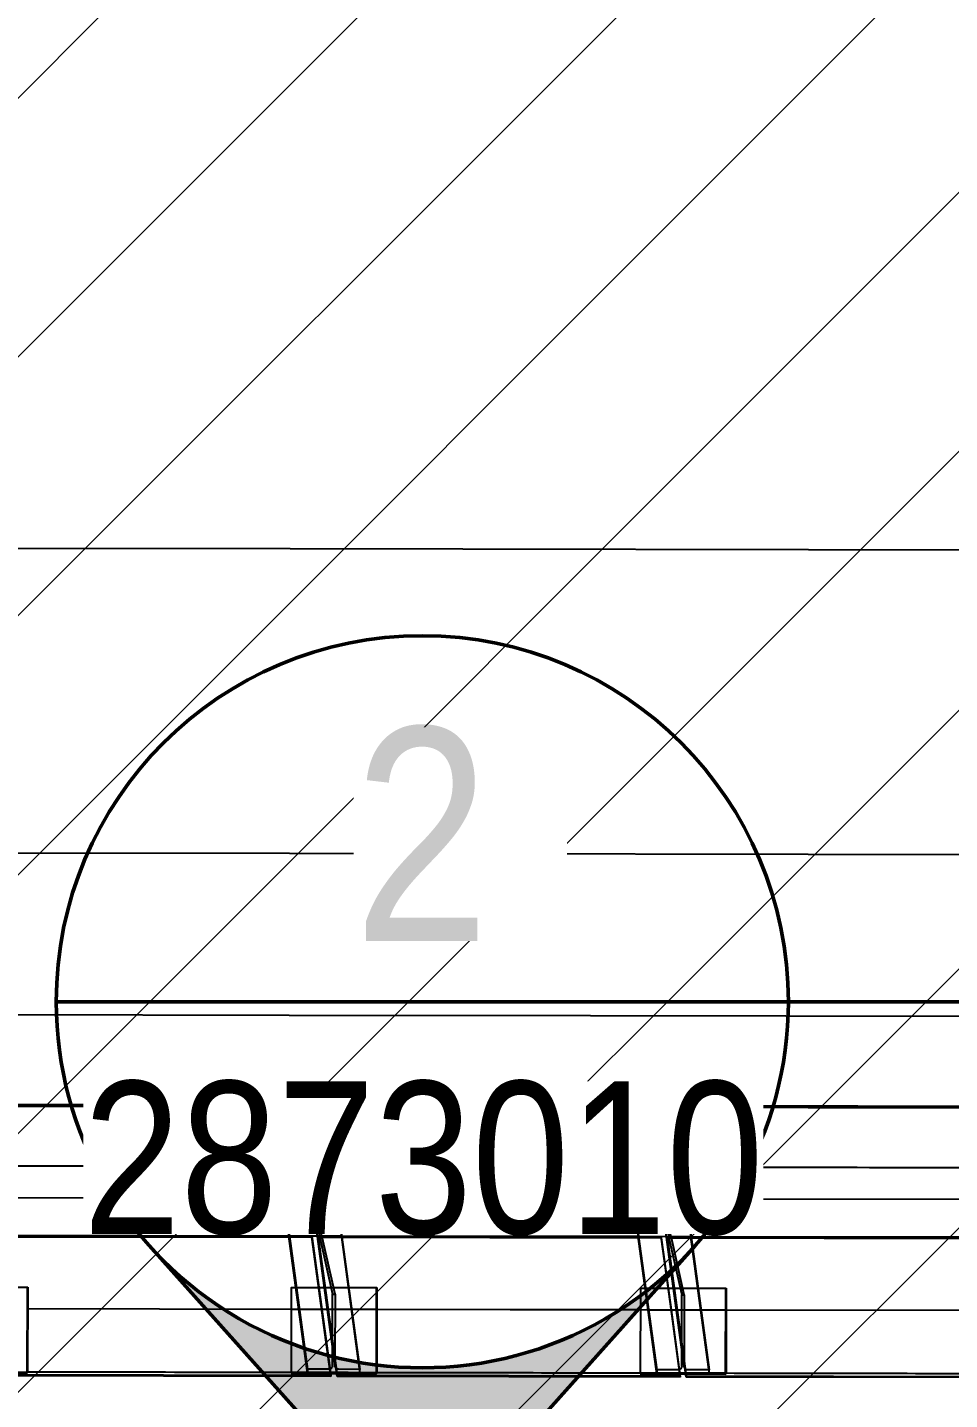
# Model space of a CAD drawing. Header units: metres. Extents: x -1147 to -802, y 5 to 567.
# Drawn here: x -1045.445 to -1042.422, y 509.454 to 513.952 of the extents above; entities that cross this region are included whole.
import ezdxf

# ---------------------------------------------------------------- set-up
doc = ezdxf.new("R2010")
doc.units = ezdxf.units.M
doc.linetypes.add('Dot_Section Line', pattern=[0.02, 0, -0.02])
doc.layers.add('A-DETL-GENF', color=7, linetype='Continuous', lineweight=9)
doc.layers.add('A-GENM', color=7, linetype='Continuous', lineweight=35)
doc.layers.add('G-ANNO-SYMB', color=7, linetype='Continuous', lineweight=35, true_color=0x0080ff)
doc.styles.add('Arial Narrow', font='ARIALN.TTF', dxfattribs={"height": 0.7})
doc.styles.add('Arial Narrow_3', font='ARIALN.TTF', dxfattribs={"height": 0.5})

# ---------------------------------------------------------------- blocks, each defined once
blk = doc.blocks.new('T2DPAA-T2D-C3S-RW-M2D-100010_dwg-40802999-DRG-2873010 - GENERAL ARRANGEMENT PLAN')
at = {"color": 9, "lineweight": 25, "true_color": 0xc3c3c3}
for p, q in [((15.7954, -587.9912), (17.071, -592.8257)), ((16.1041, -593.0809), (14.8285, -588.2463)), ((15.2068, -591.7538), (15.5926, -593.2158)), ((15.0252, -592.2413), (15.3025, -593.2924)), ((14.7351, -592.3179), (15.0125, -593.3689)), ((14.6616, -593.4698), (14.4413, -592.6348)), ((17.071, -592.8257), (18.3467, -597.6603)), ((17.3798, -597.9154), (16.1041, -593.0809)), ((15.5926, -593.2158), (15.8447, -594.1711)), ((15.3025, -593.2924), (16.3008, -597.0759)), ((15.0125, -593.3689), (16.0108, -597.1524)), ((14.668, -593.4941), (14.6616, -593.4698)), ((14.6873, -593.567), (14.668, -593.4941)), ((14.6919, -593.5844), (14.6874, -593.5676)), ((14.6984, -593.609), (14.6927, -593.5874)), ((14.7119, -593.6604), (14.6984, -593.609)), ((14.7331, -593.7405), (14.7124, -593.6621)), ((14.8449, -594.1642), (14.7334, -593.7416)), ((14.9537, -594.5767), (14.8449, -594.1642)), ((15.8447, -594.1711), (16.4825, -596.5884)), ((14.9601, -594.601), (14.9537, -594.5767)), ((14.9794, -594.674), (14.9601, -594.601)), ((14.9839, -594.6913), (14.9795, -594.6745)), ((14.9904, -594.7159), (14.9847, -594.6943)), ((15.004, -594.7672), (14.9904, -594.7159)), ((15.0251, -594.8474), (15.0044, -594.769)), ((15.2458, -595.6836), (15.0254, -594.8485))]:
    blk.add_line(p, q, dxfattribs=at)
blk = doc.blocks.new('T2DPAA-T2D-PWC-RW-M2D-100010_RoadDesign_rvt-1-DRG-2873010 - GENERAL ARRANGEMENT PLAN')
at = {"color": 254, "lineweight": 18, "true_color": 0xe3e3e3, "rotation": 75.11694444444437}
blk.add_blockref('T2DPAA-T2D-C3S-RW-M2D-100010_dwg-40802999-DRG-2873010 - GENERAL ARRANGEMENT PLAN', (-1722.337, 648.0105), dxfattribs=at)
blk = doc.blocks.new('CappingBeam_RS39B_CB01A - CappingBeam_RS39B_CB01A-57939457-DRG-2873010 - GENERAL ARRANGEMENT PLAN')
at = {"layer": 'A-GENM', "color": 9, "lineweight": 25, "true_color": 0xbebebe}
blk.add_open_spline([(98.1361, 38.3084), (98.1695, 38.1817), (98.243, 37.9034), (98.3164, 37.625), (98.3564, 37.4734)], degree=3, knots=[0.81344337, 0.81344337, 0.81344337, 0.81344337, 0.83333333, 0.85713143, 0.85713143, 0.85713143, 0.85713143], dxfattribs=at)
at = {"layer": 'A-GENM', "color": 253, "lineweight": 25, "true_color": 0xa3a3a3}
for points in [[(98.1361, 38.3084), (98.1695, 38.1817), (98.203, 38.055), (98.2364, 37.9283)], [(98.2364, 37.9283), (98.2764, 37.7766), (98.3164, 37.625), (98.3564, 37.4734)], [(98.3564, 37.4734), (98.361, 37.4561), (98.3655, 37.4389), (98.3701, 37.4216)], [(98.3701, 37.4216), (98.3765, 37.3973), (98.3829, 37.373), (98.3893, 37.3487)], [(98.3895, 37.3482), (98.3911, 37.3419), (98.3928, 37.3356), (98.3944, 37.3293)], [(98.3944, 37.3293), (98.4009, 37.3047), (98.4074, 37.28), (98.4139, 37.2554)], [(98.4141, 37.2549), (98.4187, 37.2375), (98.4233, 37.2201), (98.4278, 37.2027)], [(98.4281, 37.2016), (98.5016, 36.9232), (98.575, 36.6449), (98.6485, 36.3665)], [(98.6621, 36.3148), (98.6686, 36.2904), (98.675, 36.2661), (98.6814, 36.2418)], [(98.6815, 36.2413), (98.6832, 36.235), (98.6848, 36.2287), (98.6865, 36.2225)], [(98.6865, 36.2225), (98.693, 36.1978), (98.6995, 36.1731), (98.706, 36.1485)], [(98.7061, 36.148), (98.7107, 36.1306), (98.7153, 36.1132), (98.7199, 36.0958)], [(98.7202, 36.0947), (98.7936, 35.8164), (98.8671, 35.538), (98.9405, 35.2596)]]:
    blk.add_open_spline(points, degree=3, dxfattribs=at)
at = {"layer": 'A-GENM', "color": 9, "lineweight": 25, "true_color": 0xbebebe}
for points in [[(98.3564, 37.4734), (98.361, 37.4561), (98.3655, 37.4389), (98.3701, 37.4216)], [(98.3701, 37.4216), (98.3765, 37.3973), (98.3829, 37.373), (98.3893, 37.3487)], [(98.3895, 37.3482), (98.3911, 37.3419), (98.3928, 37.3356), (98.3944, 37.3293)], [(98.3944, 37.3293), (98.4009, 37.3047), (98.4074, 37.28), (98.4139, 37.2554)], [(98.4141, 37.2549), (98.4187, 37.2375), (98.4233, 37.2201), (98.4278, 37.2027)], [(98.4281, 37.2016), (98.5016, 36.9232), (98.575, 36.6449), (98.6485, 36.3665)], [(98.6485, 36.3665), (98.6512, 36.3561), (98.654, 36.3458), (98.6567, 36.3354)], [(98.6567, 36.3354), (98.6585, 36.3285), (98.6603, 36.3216), (98.6621, 36.3148)], [(98.6621, 36.3148), (98.6686, 36.2904), (98.675, 36.2661), (98.6814, 36.2418)], [(98.6815, 36.2413), (98.6832, 36.235), (98.6848, 36.2287), (98.6865, 36.2225)], [(98.6865, 36.2225), (98.693, 36.1978), (98.6995, 36.1731), (98.706, 36.1485)], [(98.7061, 36.148), (98.7107, 36.1306), (98.7153, 36.1132), (98.7199, 36.0958)], [(98.7202, 36.0947), (98.7936, 35.8164), (98.8671, 35.538), (98.9405, 35.2596)]]:
    blk.add_open_spline(points, degree=3, dxfattribs=at)
at = {"layer": 'A-GENM', "color": 253, "lineweight": 25, "true_color": 0xa3a3a3}
blk.add_open_spline([(98.6485, 36.3665), (98.6512, 36.3561), (98.6558, 36.3389), (98.6603, 36.3216), (98.6621, 36.3148)], degree=3, knots=[0.915038455, 0.915038455, 0.915038455, 0.915038455, 0.916666667, 0.917745708, 0.917745708, 0.917745708, 0.917745708], dxfattribs=at)
blk = doc.blocks.new('SCR_NW_1 - SCR_NW_1-66978933-DRG-2873010 - GENERAL ARRANGEMENT PLAN')
at = {"layer": 'A-GENM', "color": 253, "lineweight": 25, "true_color": 0xa3a3a3}
for p, q in [((0, 0), (0.0629, 0.4559)), ((0.0629, 0.452), (0, -0.004)), ((0.0629, 0.4559), (0.0629, 0.452)), ((0.0629, 0.4559), (1.1116, 0.4559)), ((1.1876, 0.452), (0.0629, 0.452)), ((1.1116, 0.4559), (1.1876, 0.4559)), ((1.1876, 0.4559), (1.1248, 0)), ((1.1249, -0.004), (1.1876, 0.452)), ((1.1876, 0.4559), (1.1876, 0.452)), ((0, 0), (0, -0.004)), ((0, -0.004), (1.1247, -0.004)), ((1.1247, 0), (0.0006, 0)), ((1.1247, -0.0039), (1.1247, 0))]:
    blk.add_line(p, q, dxfattribs=at)
blk = doc.blocks.new('SCR_NW_2 - SCR_NW_2-66978934-DRG-2873010 - GENERAL ARRANGEMENT PLAN')
at = {"layer": 'A-GENM', "color": 253, "lineweight": 25, "true_color": 0xa3a3a3}
for p, q in [((0.0325, 0.2361), (0.0629, 0.4559)), ((0.0629, 0.452), (0.0325, 0.2321)), ((0.0629, 0.4559), (0.0629, 0.452)), ((0.0629, 0.4559), (0.1388, 0.4559)), ((1.1876, 0.452), (0.0629, 0.452)), ((0.1388, 0.4559), (1.1116, 0.4559)), ((1.1116, 0.4559), (1.1876, 0.4559)), ((1.1247, -0.004), (1.1876, 0.452)), ((1.1871, 0.4519), (1.1247, 0)), ((1.1876, 0.4559), (1.1871, 0.452)), ((1.1876, 0.452), (1.1876, 0.4559)), ((0, 0), (0.0325, 0.2361)), ((0.0325, 0.2321), (0, -0.004)), ((0, 0), (0, -0.004)), ((0, -0.004), (1.1247, -0.004)), ((1.1247, 0), (0.0006, 0)), ((1.1247, 0), (1.1247, -0.004))]:
    blk.add_line(p, q, dxfattribs=at)
blk = doc.blocks.new('SCR_NW_3 - SCR_NW_3-66978935-DRG-2873010 - GENERAL ARRANGEMENT PLAN')
at = {"layer": 'A-GENM', "color": 253, "lineweight": 25, "true_color": 0xa3a3a3}
for p, q in [((0.0629, 0.4559), (0, 0)), ((0, -0.004), (0.0629, 0.452)), ((0.0629, 0.452), (0.0629, 0.4559)), ((0.0629, 0.4559), (0.1388, 0.4559)), ((1.1876, 0.452), (0.0629, 0.452)), ((0.1388, 0.4559), (1.1116, 0.4559)), ((1.1116, 0.4559), (1.1876, 0.4559)), ((1.1247, -0.004), (1.1876, 0.452)), ((1.1876, 0.4559), (1.1256, 0.006)), ((1.1876, 0.452), (1.1876, 0.4559)), ((0, 0), (0, -0.0039)), ((1.1247, 0), (0.0006, 0)), ((1.1256, 0.006), (1.1247, 0)), ((0, -0.0039), (1.1247, -0.004)), ((1.1247, 0), (1.1247, -0.004))]:
    blk.add_line(p, q, dxfattribs=at)
blk = doc.blocks.new('PLATE ph - PLATE ph-V3-DRG-2873010 - GENERAL ARRANGEMENT PLAN')
at = {"layer": 'A-GENM', "color": 253, "lineweight": 25, "true_color": 0xa3a3a3}
for p, q in [((-1143.8662, 509.8178), (-1143.8667, 509.5379)), ((-1143.8662, 509.8178), (-1143.8651, 509.8191)), ((-1143.8508, 509.8178), (-1143.8662, 509.8178)), ((-1143.8656, 509.5392), (-1143.8651, 509.8178)), ((-1143.8651, 509.8191), (-1143.851, 509.8191)), ((-1143.851, 509.8191), (-1143.7755, 509.8189)), ((-1143.7754, 509.8176), (-1143.8508, 509.8178)), ((-1143.775, 509.8189), (-1143.7576, 509.8189)), ((-1143.7574, 509.8176), (-1143.7748, 509.8176)), ((-1143.7533, 509.8189), (-1143.7271, 509.8188)), ((-1143.7268, 509.8175), (-1143.7531, 509.8175)), ((-1143.7271, 509.8188), (-1143.6791, 509.8187)), ((-1143.6789, 509.8174), (-1143.7268, 509.8175)), ((-1143.6772, 509.8187), (-1143.5851, 509.8185)), ((-1143.5863, 509.8172), (-1143.6771, 509.8174)), ((-1143.5868, 509.5372), (-1143.5863, 509.8172)), ((-1143.5851, 509.8185), (-1143.5863, 509.8172)), ((-1143.5851, 509.8185), (-1143.5856, 509.5386)), ((-1143.8656, 509.5392), (-1143.8667, 509.5379)), ((-1143.8667, 509.5379), (-1143.7373, 509.5376)), ((-1143.8129, 509.5391), (-1143.8656, 509.5392)), ((-1143.7375, 509.5389), (-1143.8129, 509.5391)), ((-1143.7373, 509.5376), (-1143.7173, 509.5375)), ((-1143.7174, 509.5389), (-1143.7369, 509.5389)), ((-1143.6409, 509.5387), (-1143.7174, 509.5389)), ((-1143.7151, 509.5375), (-1143.5868, 509.5372)), ((-1143.5868, 509.5386), (-1143.6409, 509.5387)), ((-1143.5868, 509.5372), (-1143.5856, 509.5386))]:
    blk.add_line(p, q, dxfattribs=at)
blk = doc.blocks.new('PLATE ph - PLATE ph-V4-DRG-2873010 - GENERAL ARRANGEMENT PLAN')
at = {"layer": 'A-GENM', "color": 253, "lineweight": 25, "true_color": 0xa3a3a3}
for p, q in [((-1145.011, 509.8198), (-1145.0115, 509.5399)), ((-1145.011, 509.8198), (-1145.0098, 509.8212)), ((-1144.9956, 509.8198), (-1145.011, 509.8198)), ((-1145.0103, 509.5412), (-1145.0098, 509.8198)), ((-1145.0098, 509.8212), (-1144.9958, 509.8211)), ((-1144.9958, 509.8211), (-1144.9204, 509.8209)), ((-1144.9202, 509.8196), (-1144.9956, 509.8198)), ((-1144.9198, 509.8209), (-1144.9024, 509.8209)), ((-1144.9022, 509.8196), (-1144.9196, 509.8196)), ((-1144.898, 509.8209), (-1144.8719, 509.8208)), ((-1144.8716, 509.8195), (-1144.8979, 509.8196)), ((-1144.8719, 509.8208), (-1144.8238, 509.8207)), ((-1144.8236, 509.8194), (-1144.8716, 509.8195)), ((-1144.822, 509.8207), (-1144.7299, 509.8205)), ((-1144.731, 509.8192), (-1144.8218, 509.8194)), ((-1144.7315, 509.5393), (-1144.731, 509.8192)), ((-1144.7299, 509.8205), (-1144.731, 509.8192)), ((-1144.7299, 509.8205), (-1144.7304, 509.5406)), ((-1145.0103, 509.5412), (-1145.0115, 509.5399)), ((-1145.0115, 509.5399), (-1144.8821, 509.5396)), ((-1144.9577, 509.5411), (-1145.0103, 509.5412)), ((-1144.8822, 509.5409), (-1144.9577, 509.5411)), ((-1144.8821, 509.5396), (-1144.862, 509.5396)), ((-1144.8622, 509.5409), (-1144.8817, 509.5409)), ((-1144.7857, 509.5407), (-1144.8622, 509.5409)), ((-1144.7315, 509.5406), (-1144.7857, 509.5407)), ((-1144.7315, 509.5393), (-1144.7304, 509.5406)), ((-1144.862, 509.5396), (-1144.7315, 509.5393))]:
    blk.add_line(p, q, dxfattribs=at)
blk = doc.blocks.new('PLATE ph - PLATE ph-V5-DRG-2873010 - GENERAL ARRANGEMENT PLAN')
at = {"layer": 'A-GENM', "color": 253, "lineweight": 25, "true_color": 0xa3a3a3}
for p, q in [((-1146.1557, 509.8219), (-1146.1562, 509.5419)), ((-1146.1557, 509.8219), (-1146.1546, 509.8232)), ((-1146.1403, 509.8218), (-1146.1557, 509.8219)), ((-1146.1551, 509.5433), (-1146.1546, 509.8219)), ((-1146.1546, 509.8232), (-1146.1405, 509.8232)), ((-1146.1405, 509.8232), (-1146.0651, 509.823)), ((-1146.0649, 509.8217), (-1146.1403, 509.8218)), ((-1146.0645, 509.823), (-1146.0471, 509.8229)), ((-1146.0469, 509.8216), (-1146.0643, 509.8217)), ((-1146.0428, 509.8229), (-1146.0166, 509.8229)), ((-1146.0163, 509.8216), (-1146.0426, 509.8216)), ((-1146.0166, 509.8229), (-1145.9685, 509.8228)), ((-1145.9684, 509.8214), (-1146.0163, 509.8216)), ((-1145.9667, 509.8228), (-1145.8746, 509.8225)), ((-1145.8758, 509.8212), (-1145.9665, 509.8214)), ((-1145.8763, 509.5413), (-1145.8758, 509.8212)), ((-1145.8746, 509.8225), (-1145.8758, 509.8212)), ((-1145.8746, 509.8225), (-1145.8751, 509.5426)), ((-1146.1551, 509.5433), (-1146.1562, 509.5419)), ((-1146.1562, 509.5419), (-1146.0268, 509.5417)), ((-1146.1024, 509.5431), (-1146.1551, 509.5433)), ((-1146.027, 509.543), (-1146.1024, 509.5431)), ((-1146.0268, 509.5417), (-1146.0068, 509.5416)), ((-1146.007, 509.5429), (-1146.0264, 509.543)), ((-1145.9304, 509.5428), (-1146.007, 509.5429)), ((-1146.0068, 509.5416), (-1145.8763, 509.5413)), ((-1145.8763, 509.5426), (-1145.9304, 509.5428)), ((-1145.8763, 509.5413), (-1145.8751, 509.5426))]:
    blk.add_line(p, q, dxfattribs=at)
blk = doc.blocks.new('POST_3000_1C_360UB2 - 1C-68650418-DRG-2873010 - GENERAL ARRANGEMENT PLAN')
at = {"layer": 'A-GENM', "color": 253, "lineweight": 25, "true_color": 0xa3a3a3}
for p, q in [((-1143.7919, 510.0123), (-1143.7901, 510.0603)), ((-1143.7901, 510.0603), (-1143.7832, 510.03)), ((-1143.7901, 510.0603), (-1143.7821, 510.0603)), ((-1143.7821, 510.0603), (-1143.7839, 510.0123)), ((-1143.7685, 510.0004), (-1143.7821, 510.0603)), ((-1143.874, 509.9878), (-1143.8739, 510.0006)), ((-1143.8739, 510.0006), (-1143.8722, 509.9881)), ((-1143.8739, 510.0006), (-1143.8033, 510.0005)), ((-1143.7919, 510.0117), (-1143.7919, 510.0123)), ((-1143.7919, 510.0123), (-1143.7839, 510.0123)), ((-1143.7839, 510.0123), (-1143.7839, 510.0117)), ((-1143.7815, 509.9935), (-1143.7838, 510.0102)), ((-1143.7832, 510.03), (-1143.7769, 510.0022)), ((-1143.7226, 509.5607), (-1143.7815, 509.9935)), ((-1143.7765, 510.0004), (-1143.7735, 509.9876)), ((-1143.7725, 510.0004), (-1143.7019, 510.0003)), ((-1143.7655, 509.9876), (-1143.7683, 509.9996)), ((-1143.7019, 510.0003), (-1143.702, 509.9874)), ((-1143.7019, 510.0003), (-1143.7002, 509.9874)), ((-1143.8127, 509.5378), (-1143.874, 509.9878)), ((-1143.702, 509.9874), (-1143.874, 509.9878)), ((-1143.8721, 509.9878), (-1143.8127, 509.551)), ((-1143.7733, 509.9865), (-1143.7726, 509.9836)), ((-1143.7726, 509.9836), (-1143.7303, 509.7975)), ((-1143.7646, 509.9836), (-1143.7655, 509.9875)), ((-1143.7223, 509.7975), (-1143.7646, 509.9836)), ((-1143.702, 509.9874), (-1143.6408, 509.5374)), ((-1143.7002, 509.9874), (-1143.6407, 509.5506)), ((-1143.7306, 509.6353), (-1143.7303, 509.7975)), ((-1143.7303, 509.7975), (-1143.7223, 509.7975)), ((-1143.7223, 509.7975), (-1143.7227, 509.5773)), ((-1143.7306, 509.6203), (-1143.7306, 509.6353)), ((-1143.7307, 509.5623), (-1143.7306, 509.6203)), ((-1143.8127, 509.551), (-1143.8127, 509.5378)), ((-1143.7421, 509.5508), (-1143.8127, 509.551)), ((-1143.7406, 509.5509), (-1143.7421, 509.5508)), ((-1143.7391, 509.5512), (-1143.7406, 509.5509)), ((-1143.7377, 509.5517), (-1143.7391, 509.5512)), ((-1143.7227, 509.5773), (-1143.7227, 509.5623)), ((-1143.7183, 509.5532), (-1143.7194, 509.5542)), ((-1143.7171, 509.5523), (-1143.7183, 509.5532)), ((-1143.7157, 509.5516), (-1143.7171, 509.5523)), ((-1143.7143, 509.5511), (-1143.7157, 509.5516)), ((-1143.7128, 509.5508), (-1143.7143, 509.5511)), ((-1143.7113, 509.5507), (-1143.7128, 509.5508)), ((-1143.6426, 509.5506), (-1143.7113, 509.5507)), ((-1143.6408, 509.5374), (-1143.6407, 509.5506)), ((-1143.7373, 509.5376), (-1143.8127, 509.5378)), ((-1143.7173, 509.5375), (-1143.7373, 509.5376)), ((-1143.6408, 509.5374), (-1143.7151, 509.5375))]:
    blk.add_line(p, q, dxfattribs=at)
at = {"layer": 'A-GENM', "color": 253, "lineweight": 25, "true_color": 0xa3a3a3, "flags": 128}
for points in [[(-1143.734, 509.5542), (-1143.7351, 509.5532), (-1143.7364, 509.5524), (-1143.7377, 509.5517)], [(-1143.7307, 509.5623), (-1143.7316, 509.5579), (-1143.734, 509.5542)], [(-1143.7196, 509.5544), (-1143.7219, 509.5579), (-1143.7227, 509.5623)]]:
    blk.add_lwpolyline(points, dxfattribs=at)
at = {"layer": 'A-GENM', "color": 253, "lineweight": 25, "true_color": 0xa3a3a3}
for centre, start_param, end_param in [((-1143.8033, 510.0118), 4.573281, 6.144078), ((-1143.7725, 510.0117), 3.002485, 4.573281)]:
    blk.add_ellipse(centre, major_axis=(0.0113, 0.0015), ratio=0.988473, start_param=start_param, end_param=end_param, dxfattribs=at)
blk = doc.blocks.new('POST_3000_1C_360UB2 - 1C-68650419-DRG-2873010 - GENERAL ARRANGEMENT PLAN')
at = {"layer": 'A-GENM', "color": 253, "lineweight": 25, "true_color": 0xa3a3a3}
for p, q in [((-1144.9366, 510.0144), (-1144.9348, 510.0623)), ((-1144.9348, 510.0623), (-1144.928, 510.032)), ((-1144.9348, 510.0623), (-1144.9268, 510.0623)), ((-1144.9268, 510.0623), (-1144.9286, 510.0143)), ((-1144.9132, 510.0024), (-1144.9268, 510.0623)), ((-1145.0187, 509.9898), (-1145.0186, 510.0027)), ((-1144.9575, 509.5398), (-1145.0187, 509.9898)), ((-1144.8468, 509.9894), (-1145.0187, 509.9898)), ((-1145.0186, 510.0027), (-1145.0169, 509.9901)), ((-1145.0186, 510.0027), (-1144.9481, 510.0025)), ((-1145.0169, 509.9898), (-1144.9575, 509.553)), ((-1144.9366, 510.0138), (-1144.9366, 510.0144)), ((-1144.9366, 510.0144), (-1144.9286, 510.0143)), ((-1144.9286, 510.0143), (-1144.9286, 510.0137)), ((-1144.9262, 509.9955), (-1144.9285, 510.0122)), ((-1144.9279, 510.032), (-1144.9216, 510.0043)), ((-1144.8673, 509.5627), (-1144.9262, 509.9955)), ((-1144.9212, 510.0025), (-1144.9183, 509.9896)), ((-1144.9173, 510.0025), (-1144.8467, 510.0023)), ((-1144.9103, 509.9896), (-1144.913, 510.0017)), ((-1144.9094, 509.9856), (-1144.9103, 509.9896)), ((-1144.8467, 510.0023), (-1144.8468, 509.9894)), ((-1144.8468, 509.9894), (-1144.8462, 509.9855)), ((-1144.8467, 510.0023), (-1144.8449, 509.9895)), ((-1144.8449, 509.9895), (-1144.8444, 509.9855)), ((-1144.918, 509.9885), (-1144.9174, 509.9856)), ((-1144.9171, 509.9846), (-1144.875, 509.7995)), ((-1144.867, 509.7995), (-1144.9094, 509.9856)), ((-1144.8462, 509.9855), (-1144.7855, 509.5394)), ((-1144.8444, 509.9855), (-1144.7855, 509.5526)), ((-1144.8753, 509.6372), (-1144.875, 509.7995)), ((-1144.875, 509.7995), (-1144.867, 509.7995)), ((-1144.867, 509.7995), (-1144.8674, 509.5792)), ((-1144.8753, 509.6224), (-1144.8753, 509.6372)), ((-1144.8755, 509.5644), (-1144.8753, 509.6224)), ((-1144.9575, 509.553), (-1144.9575, 509.5398)), ((-1144.8869, 509.5528), (-1144.9575, 509.553)), ((-1144.8821, 509.5396), (-1144.9575, 509.5398)), ((-1144.8854, 509.5529), (-1144.8869, 509.5528)), ((-1144.8839, 509.5532), (-1144.8854, 509.5529)), ((-1144.8825, 509.5537), (-1144.8839, 509.5532)), ((-1144.862, 509.5396), (-1144.8821, 509.5396)), ((-1144.8674, 509.5792), (-1144.8675, 509.5644)), ((-1144.8631, 509.5552), (-1144.8642, 509.5562)), ((-1144.8618, 509.5543), (-1144.8631, 509.5552)), ((-1144.8605, 509.5537), (-1144.8618, 509.5543)), ((-1144.8591, 509.5532), (-1144.8605, 509.5537)), ((-1144.8576, 509.5529), (-1144.8591, 509.5532)), ((-1144.8561, 509.5528), (-1144.8576, 509.5529)), ((-1144.7873, 509.5526), (-1144.8561, 509.5528)), ((-1144.7855, 509.5394), (-1144.7855, 509.5526)), ((-1144.7855, 509.5394), (-1144.862, 509.5396))]:
    blk.add_line(p, q, dxfattribs=at)
at = {"layer": 'A-GENM', "color": 253, "lineweight": 25, "true_color": 0xa3a3a3, "flags": 128}
for points in [[(-1144.8788, 509.5562), (-1144.8799, 509.5552), (-1144.8811, 509.5544), (-1144.8825, 509.5537)], [(-1144.8755, 509.5644), (-1144.8763, 509.56), (-1144.8788, 509.5562)], [(-1144.8644, 509.5564), (-1144.8666, 509.56), (-1144.8675, 509.5644)]]:
    blk.add_lwpolyline(points, dxfattribs=at)
at = {"layer": 'A-GENM', "color": 253, "lineweight": 25, "true_color": 0xa3a3a3}
for centre, start_param, end_param in [((-1144.948, 510.0138), 4.573281, 6.144078), ((-1144.9172, 510.0137), 3.002485, 4.573281)]:
    blk.add_ellipse(centre, major_axis=(0.0113, 0.0015), ratio=0.988473, start_param=start_param, end_param=end_param, dxfattribs=at)
blk = doc.blocks.new('Top of Pavement - RL A - Top of Pavement - RL A-68818558-DRG-2873010 - GENERAL ARRANGEMENT PLAN')
at = {"layer": 'A-GENM', "color": 253, "lineweight": 25, "true_color": 0xa3a3a3}
for points, knots in [([(105.5679, 13.5723), (105.5575, 13.6117), (105.5192, 13.7567), (105.453, 14.0076), (105.3414, 14.4307), (105.2019, 14.9595), (105.0344, 15.5941), (104.867, 16.2288), (104.6995, 16.8634), (104.56, 17.3922), (104.4483, 17.8153), (104.3646, 18.1326), (104.2809, 18.4499), (104.1692, 18.873), (104.0297, 19.4019), (103.8622, 20.0365), (103.639, 20.8827), (103.4157, 21.7288), (103.1924, 22.575), (103.025, 23.2096), (102.8575, 23.8442), (102.6342, 24.6904), (102.411, 25.5365), (102.1877, 26.3827), (102.0202, 27.0173), (101.8807, 27.5462), (101.7691, 27.9693), (101.6853, 28.2866), (101.6016, 28.6039), (101.49, 29.0269), (101.3504, 29.5558), (101.183, 30.1904), (101.0155, 30.825), (100.8481, 31.4596), (100.7086, 31.9884), (100.5969, 32.4115), (100.5132, 32.7288), (100.4295, 33.0461), (100.3458, 33.3634), (100.262, 33.6807), (100.1504, 34.1038), (100.0109, 34.6326), (99.8434, 35.2672), (99.676, 35.9018), (99.5085, 36.5364), (99.3411, 37.171), (99.2015, 37.6998), (99.0899, 38.1229), (99.0062, 38.4402), (98.9225, 38.7574), (98.8108, 39.1805), (98.6713, 39.7093), (98.5039, 40.3439), (98.3364, 40.9785), (98.169, 41.613), (98.0016, 42.2476), (97.8341, 42.8822), (97.6667, 43.5167), (97.4992, 44.1513), (97.3318, 44.7858), (97.2121, 45.2394), (97.1482, 45.4815), (97.1402, 45.5121)], [0.4673373, 0.4673373, 0.4673373, 0.4673373, 0.4681818, 0.4704545, 0.4727273, 0.4772727, 0.4818182, 0.4863636, 0.4909091, 0.4954545, 0.4977273, 0.5, 0.5022727, 0.5045455, 0.5090909, 0.5136364, 0.5181818, 0.5272727, 0.5318182, 0.5363636, 0.5409091, 0.5454545, 0.5545455, 0.5590909, 0.5636364, 0.5681818, 0.5704545, 0.5727273, 0.575, 0.5772727, 0.5818182, 0.5863636, 0.5909091, 0.5954545, 0.6, 0.6022727, 0.6045455, 0.6068182, 0.6090909, 0.6113636, 0.6136364, 0.6181818, 0.6227273, 0.6272727, 0.6318182, 0.6363636, 0.6409091, 0.6431818, 0.6454545, 0.6477273, 0.65, 0.6545455, 0.6590909, 0.6636364, 0.6681818, 0.6727273, 0.6772727, 0.6818182, 0.6863636, 0.6909091, 0.6954545, 0.696112, 0.696112, 0.696112, 0.696112]), ([(96.947, 45.4608), (96.9549, 45.4308), (97.0186, 45.1893), (97.1381, 44.7363), (97.3056, 44.1018), (97.473, 43.4673), (97.6404, 42.8328), (97.8078, 42.1982), (97.9753, 41.5637), (98.1427, 40.9291), (98.3101, 40.2946), (98.4776, 39.66), (98.6171, 39.1312), (98.7287, 38.7082), (98.8124, 38.3909), (98.8962, 38.0736), (99.0078, 37.6506), (99.1473, 37.1218), (99.3148, 36.4872), (99.4822, 35.8526), (99.6496, 35.2181), (99.8171, 34.5835), (99.9566, 34.0547), (100.0682, 33.6316), (100.152, 33.3144), (100.2357, 32.9971), (100.3194, 32.6798), (100.4031, 32.3625), (100.5148, 31.9394), (100.6543, 31.4106), (100.8217, 30.776), (100.9892, 30.1414), (101.1566, 29.5069), (101.2962, 28.978), (101.4078, 28.555), (101.4915, 28.2377), (101.5752, 27.9204), (101.6869, 27.4973), (101.8264, 26.9685), (101.9938, 26.3339), (102.2171, 25.4878), (102.4404, 24.6416), (102.6636, 23.7955), (102.8311, 23.1609), (102.9985, 22.5263), (103.2218, 21.6802), (103.4451, 20.8341), (103.6683, 19.9879), (103.8358, 19.3533), (103.9753, 18.8245), (104.0869, 18.4014), (104.1707, 18.0841), (104.2544, 17.7668), (104.366, 17.3437), (104.5056, 16.8149), (104.673, 16.1803), (104.8405, 15.5457), (105.0079, 14.9111), (105.1474, 14.3823), (105.2591, 13.9592), (105.3255, 13.7075), (105.364, 13.5615), (105.3746, 13.5214)], [0.3039012, 0.3039012, 0.3039012, 0.3039012, 0.3045455, 0.3090909, 0.3136364, 0.3181818, 0.3227273, 0.3272727, 0.3318182, 0.3363636, 0.3409091, 0.3454545, 0.35, 0.3522727, 0.3545455, 0.3568182, 0.3590909, 0.3636364, 0.3681818, 0.3727273, 0.3772727, 0.3818182, 0.3863636, 0.3886364, 0.3909091, 0.3931818, 0.3954545, 0.3977273, 0.4, 0.4045455, 0.4090909, 0.4136364, 0.4181818, 0.4227273, 0.425, 0.4272727, 0.4295455, 0.4318182, 0.4363636, 0.4409091, 0.4454545, 0.4545455, 0.4590909, 0.4636364, 0.4681818, 0.4727273, 0.4818182, 0.4863636, 0.4909091, 0.4954545, 0.4977273, 0.5, 0.5022727, 0.5045455, 0.5090909, 0.5136364, 0.5181818, 0.5227273, 0.5272727, 0.5295455, 0.5318182, 0.5326817, 0.5326817, 0.5326817, 0.5326817])]:
    blk.add_open_spline(points, degree=3, knots=knots, dxfattribs=at)
blk = doc.blocks.new('T2DPAA-T2D-C3S-RS-M3D-100334_rvt-1-DRG-2873010 - GENERAL ARRANGEMENT PLAN')
at = {"layer": 'A-GENM', "color": 253, "lineweight": 25, "true_color": 0xa3a3a3, "rotation": 75.11694444444437}
for name in ['Top of Pavement - RL A - Top of Pavement - RL A-68818558-DRG-2873010 - GENERAL ARRANGEMENT PLAN', 'CappingBeam_RS39B_CB01A - CappingBeam_RS39B_CB01A-57939457-DRG-2873010 - GENERAL ARRANGEMENT PLAN']:
    blk.add_blockref(name, (-1134.0578, 404.8616), dxfattribs=at)
at = {"layer": 'A-GENM', "color": 253, "lineweight": 25, "true_color": 0xa3a3a3}
for name in ['POST_3000_1C_360UB2 - 1C-68650419-DRG-2873010 - GENERAL ARRANGEMENT PLAN', 'POST_3000_1C_360UB2 - 1C-68650418-DRG-2873010 - GENERAL ARRANGEMENT PLAN', 'PLATE ph - PLATE ph-V5-DRG-2873010 - GENERAL ARRANGEMENT PLAN', 'PLATE ph - PLATE ph-V4-DRG-2873010 - GENERAL ARRANGEMENT PLAN', 'PLATE ph - PLATE ph-V3-DRG-2873010 - GENERAL ARRANGEMENT PLAN']:
    blk.add_blockref(name, (0, 0), dxfattribs=at)
at = {"layer": 'A-GENM', "color": 253, "lineweight": 25, "true_color": 0xa3a3a3, "extrusion": (0, 0, -1)}
for name, p, rotation in [('SCR_NW_3 - SCR_NW_3-66978935-DRG-2873010 - GENERAL ARRANGEMENT PLAN', (1144.8807, 509.5336), 0.101852644251858), ('SCR_NW_2 - SCR_NW_2-66978934-DRG-2873010 - GENERAL ARRANGEMENT PLAN', (1143.7359, 509.5316), 0.1018526442554364), ('SCR_NW_1 - SCR_NW_1-66978933-DRG-2873010 - GENERAL ARRANGEMENT PLAN', (1142.5912, 509.5295), 0.101852644251858)]:
    blk.add_blockref(name, p, dxfattribs=dict(at, rotation=rotation))
blk = doc.blocks.new('Section - SectionHead-4898858-DRG-2873010 - GENERAL ARRANGEMENT PLAN')
at = {"layer": 'G-ANNO-SYMB', "lineweight": 9}
h = blk.add_hatch(color=7, dxfattribs=at)
edge = h.paths.add_edge_path()
edge.add_line((-0.002, 0.009), (0.002472, 0.004003))
edge.add_arc((-0.002, 0), 0.006, 41.8277, 138.1723)
edge.add_line((-0.006472, 0.004003), (-0.002, 0.009))
at = {"layer": 'G-ANNO-SYMB', "color": 7, "lineweight": 50}
for p, q in [((-0.002, 0.009), (-0.006472, 0.004003)), ((0.002472, 0.004003), (-0.002, 0.009)), ((0.004, 0), (0.01, 0))]:
    blk.add_line(p, q, dxfattribs=at)
for start, end in [(360, 180), (180, 360)]:
    blk.add_arc((-0.002, 0), 0.006, start, end, dxfattribs=at)

msp = doc.modelspace()

# ---------------------------------------------------------------- hatches: boundary and pattern name
at = {"layer": 'A-DETL-GENF'}
h = msp.add_hatch(dxfattribs=at)
h.set_pattern_fill('FP_4', color=256, style=0, pattern_type=2)
h.set_pattern_definition([(45, (100.7304, 3.6), (-0.42426407, 0.42426407), [])])
h.paths.add_polyline_path([(-1044.8599, 504.6318), (-1044.8599, 504.6318), (-1044.8514, 509.3818), (-1041.7374, 509.3762), (-1041.7364, 509.9226), (-1041.3603, 509.9228), (-1039.424, 521.0371), (-1052.6625, 521.0588), (-1052.6625, 504.6456), (-1044.8734, 504.6318)])
h.paths.add_polyline_path([(-1050.2024, 509.9451), (-1050.2024, 509.9451), (-1050.2024, 509.9486)])
h.paths.add_polyline_path([(-1049.0673, 510.0547), (-1049.0673, 510.0548), (-1049.0673, 510.2574)])

# ---------------------------------------------------------------- linework, layer by layer
at = {"layer": 'G-ANNO-SYMB', "color": 7, "lineweight": 50}
msp.add_line((-1045.3508, 510.7577), (-1042.9508, 510.7577), dxfattribs=at)
at = {"layer": 'G-ANNO-SYMB', "color": 7, "linetype": 'Dot_Section Line', "lineweight": 9, "true_color": 0xffffff}
msp.add_line((-1043.7508, 510.7577), (-1042.144, 510.7577), dxfattribs=at)

# ---------------------------------------------------------------- block references
at = {"lineweight": 5}
for name in ['T2DPAA-T2D-PWC-RW-M2D-100010_RoadDesign_rvt-1-DRG-2873010 - GENERAL ARRANGEMENT PLAN', 'T2DPAA-T2D-C3S-RS-M3D-100334_rvt-1-DRG-2873010 - GENERAL ARRANGEMENT PLAN']:
    msp.add_blockref(name, (100.4304, 0), dxfattribs=at)
at = {"layer": 'G-ANNO-SYMB', "color": 7, "lineweight": 50, "extrusion": (0, 0, -1), "xscale": 199.9999999999999, "yscale": 199.9999999999999, "zscale": 199.9999999999999, "rotation": 180}
msp.add_blockref('Section - SectionHead-4898858-DRG-2873010 - GENERAL ARRANGEMENT PLAN', (1043.7508, 510.7577), dxfattribs=at)

# ---------------------------------------------------------------- next in the draw order: texts
at = {"layer": 'G-ANNO-SYMB', "color": 7, "lineweight": 9, "insert": (-1044.3759, 511.6571), "char_height": 0.7, "attachment_point": 1, "style": 'Arial Narrow', "bg_fill": 3, "box_fill_scale": 1, "bg_fill_color": 256, "bg_fill_transparency": 0}
msp.add_mtext('2', dxfattribs=at)
at = {"layer": 'G-ANNO-SYMB', "color": 7, "lineweight": 9, "insert": (-1045.2619, 510.4969), "char_height": 0.5, "attachment_point": 1, "style": 'Arial Narrow_3', "bg_fill": 3, "box_fill_scale": 1, "bg_fill_color": 256, "bg_fill_true_color": 13158600, "bg_fill_transparency": 0}
msp.add_mtext('2873010', dxfattribs=at)

doc.saveas('drawing.dxf')
